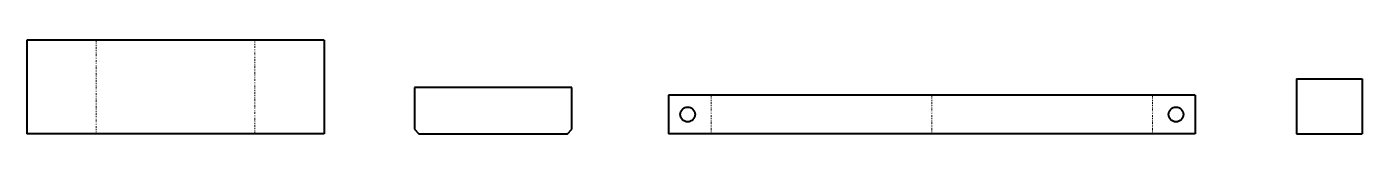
# Model space of a CAD drawing. Header units: millimetres. Extents: x 0 to 2435, y 0 to 170.
import ezdxf

# ---------------------------------------------------------------- set-up
doc = ezdxf.new("R2010")
doc.units = ezdxf.units.MM
doc.linetypes.add('K5LT_BASIC', pattern=[0])
doc.linetypes.add('K5LT_CHAIN_LINE_WITH_2_POINTS', pattern=[12, 4, -2, 1, -2, 1, -2])

msp = doc.modelspace()

# ---------------------------------------------------------------- linework, layer by layer
at = {"color": 7, "linetype": 'K5LT_BASIC', "lineweight": 40}
for p, q in [((119, 170), (0, 170)), ((0, 170), (0, 0)), ((133.1, 170), (119, 170)), ((409.1, 170), (133.1, 170)), ((423.3, 170), (409.1, 170)), ((542.3, 170), (423.3, 170)), ((542.3, 170), (542.3, 0)), ((2315, 100), (2435, 100)), ((2315, 100), (2315, 0)), ((2435, 100), (2435, 0)), ((707, 84), (707, 8)), ((994, 84), (707, 84)), ((994, 8), (994, 84)), ((1235.8, 70), (1170, 70)), ((1170, 70), (1170, 0)), ((1260, 70), (1235.8, 70)), ((2040.3, 70), (1260, 70)), ((2064.5, 70), (2040.3, 70)), ((2130.3, 70), (2064.5, 70)), ((2130.3, 70), (2130.3, 0)), ((119, 0), (0, 0)), ((133.1, 0), (119, 0)), ((409.1, 0), (133.1, 0)), ((423.3, 0), (409.1, 0)), ((542.3, 0), (423.3, 0)), ((707, 8), (715, 0)), ((715, 0), (986, 0)), ((986, 0), (994, 8)), ((2040.3, 0), (1260, 0)), ((2064.5, 0), (2040.3, 0)), ((2130.3, 0), (2064.5, 0)), ((2315, 0), (2435, 0)), ((1235.8, 0), (1170, 0)), ((1260, 0), (1235.8, 0))]:
    msp.add_line(p, q, dxfattribs=at)
at = {"color": 7, "linetype": 'K5LT_CHAIN_LINE_WITH_2_POINTS', "lineweight": 18}
for p, q in [((126.5, 170), (126.5, 0)), ((416.2, 0), (416.2, 170)), ((1247.9, 70), (1247.9, 0)), ((1650.1, 70), (1650.1, 0)), ((2052.4, 70), (2052.4, 0))]:
    msp.add_line(p, q, dxfattribs=at)
at = {"color": 7, "linetype": 'K5LT_BASIC', "lineweight": 40}
for centre in [(1205, 35), (2095.3, 35)]:
    msp.add_circle(centre, 13.5, dxfattribs=at)

doc.saveas('drawing.dxf')
